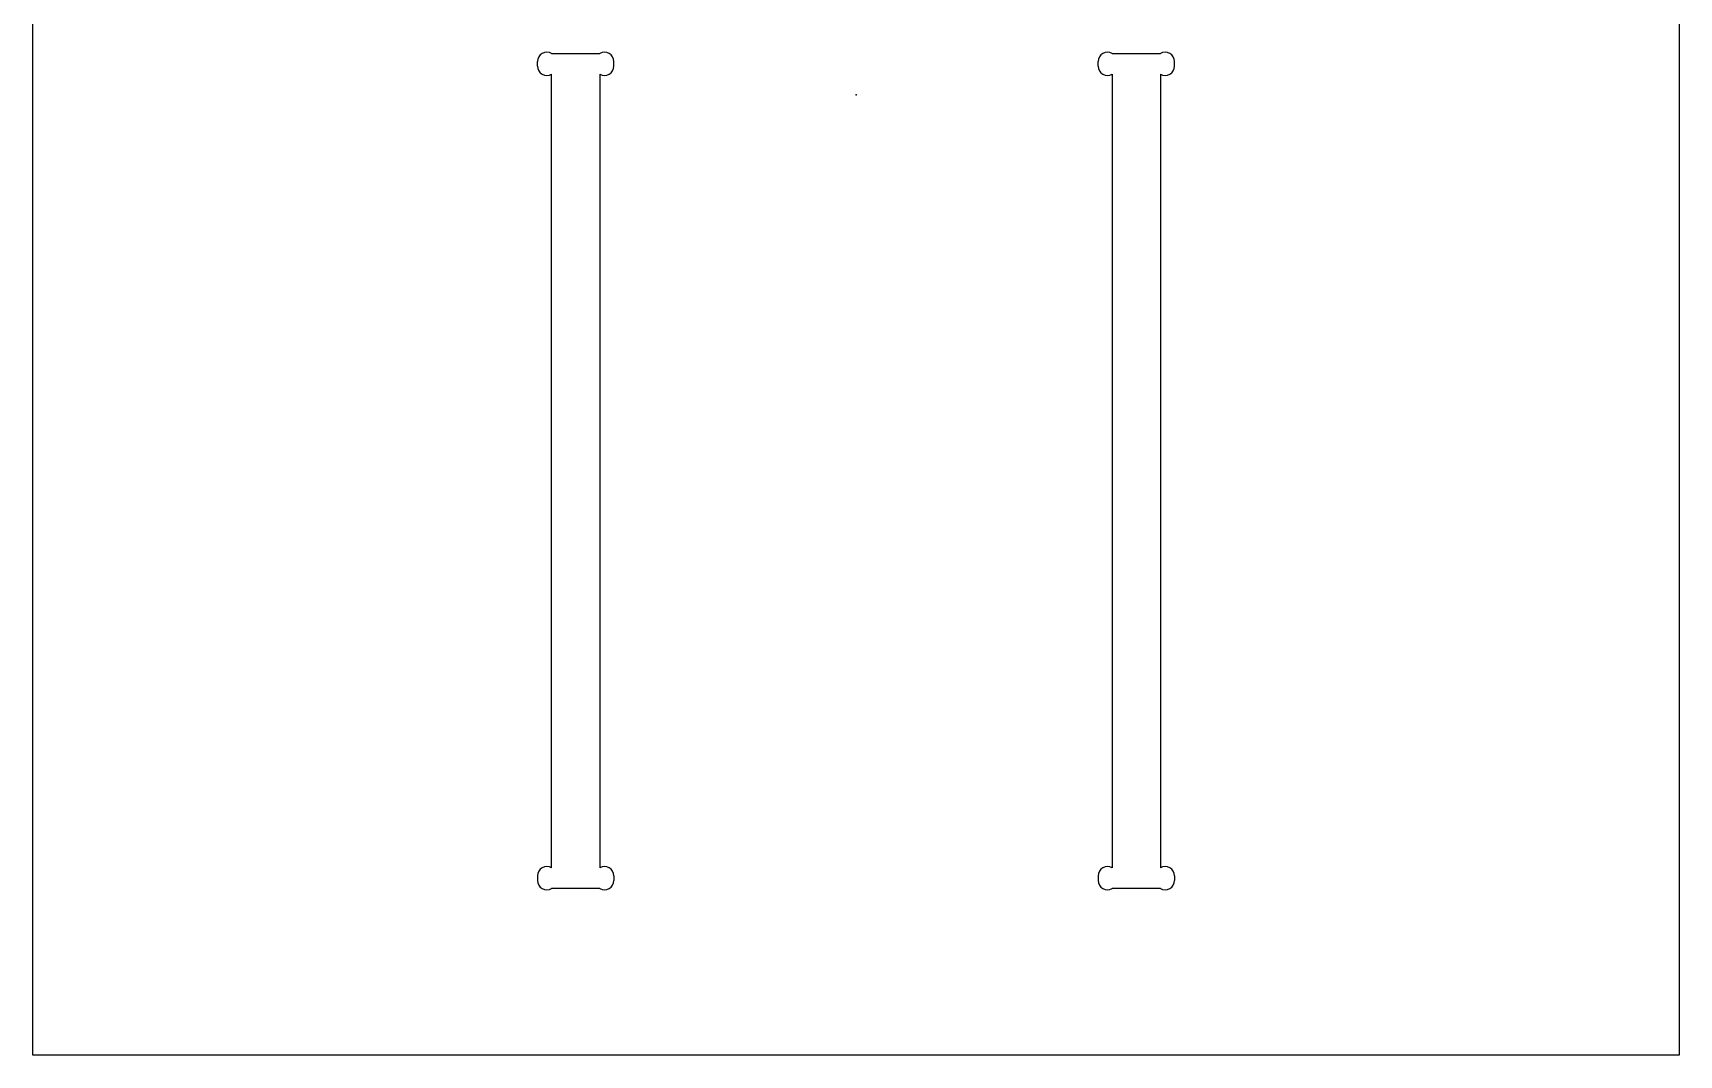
# Model space of a CAD drawing. Extents: x -3.11 to 3.11, y -5.67 to 0.75.
# Drawn here: x -2.75 to 2.75, y -5.67 to -2.25 of the extents above; entities that cross this region are included whole.
import ezdxf

# ---------------------------------------------------------------- set-up
doc = ezdxf.new("R2010")
doc.units = 0
doc.header["$PDSIZE"] = -1
doc.layers.get('0').update_dxf_attribs({"linetype": 'CONTINUOUS'})

msp = doc.modelspace()

# ---------------------------------------------------------------- linework, layer by layer
at = {"color": 7, "linetype": 'CONTINUOUS'}
for p, q in [((-2.7523, -5.6679), (-2.7523, -1.8184)), ((2.7507, -1.8184), (2.7507, -5.6679)), ((-1.0655, -2.3632), (-1.0655, -2.3478)), ((-1.0183, -2.3209), (-0.8574, -2.3209)), ((-0.8102, -2.3632), (-0.8102, -2.3478)), ((0.8085, -2.3632), (0.8085, -2.3478)), ((0.8557, -2.3209), (1.0167, -2.3209)), ((1.0638, -2.3632), (1.0638, -2.3478)), ((-1.0183, -5.0422), (-1.0183, -2.3901)), ((-0.8574, -2.3901), (-0.8574, -5.0422)), ((0.8557, -2.3901), (0.8557, -5.0422)), ((1.0167, -2.3901), (1.0167, -5.0422)), ((-1.0655, -5.069), (-1.0655, -5.0845)), ((-0.8574, -5.1114), (-1.0183, -5.1114)), ((-0.8102, -5.069), (-0.8102, -5.0845)), ((0.8085, -5.069), (0.8085, -5.0845)), ((1.0167, -5.1114), (0.8557, -5.1114)), ((1.0638, -5.069), (1.0638, -5.0845)), ((2.7507, -5.6679), (-2.7523, -5.6679))]:
    msp.add_line(p, q, dxfattribs=at)
for centre, radius, start, end in [((-1.0343, -2.3478), 0.0312, 59.3204, 180), ((-1.0343, -2.3632), 0.0313, 180, 300.6796), ((-0.8414, -2.3478), 0.0313, 0, 120.6796), ((-0.8414, -2.3632), 0.0312, 239.3204, 0), ((0.8398, -2.3478), 0.0313, 59.3204, 180), ((0.8398, -2.3632), 0.0313, 180, 300.6796), ((1.0326, -2.3478), 0.0313, 0, 120.6796), ((1.0326, -2.3632), 0.0312, 239.3204, 0), ((-1.0343, -5.069), 0.0313, 59.3204, 180), ((-0.8414, -5.069), 0.0313, 0, 120.6796), ((0.8398, -5.069), 0.0313, 59.3204, 180), ((1.0326, -5.069), 0.0313, 0, 120.6796), ((-1.0343, -5.0845), 0.0313, 180, 300.6796), ((-0.8414, -5.0845), 0.0313, 239.3204, 0), ((0.8398, -5.0845), 0.0313, 180, 300.6796), ((1.0326, -5.0845), 0.0313, 239.3204, 0)]:
    msp.add_arc(centre, radius, start, end, dxfattribs=at)
msp.add_point((-0.0008, -2.4593), dxfattribs=at)

doc.saveas('drawing.dxf')
